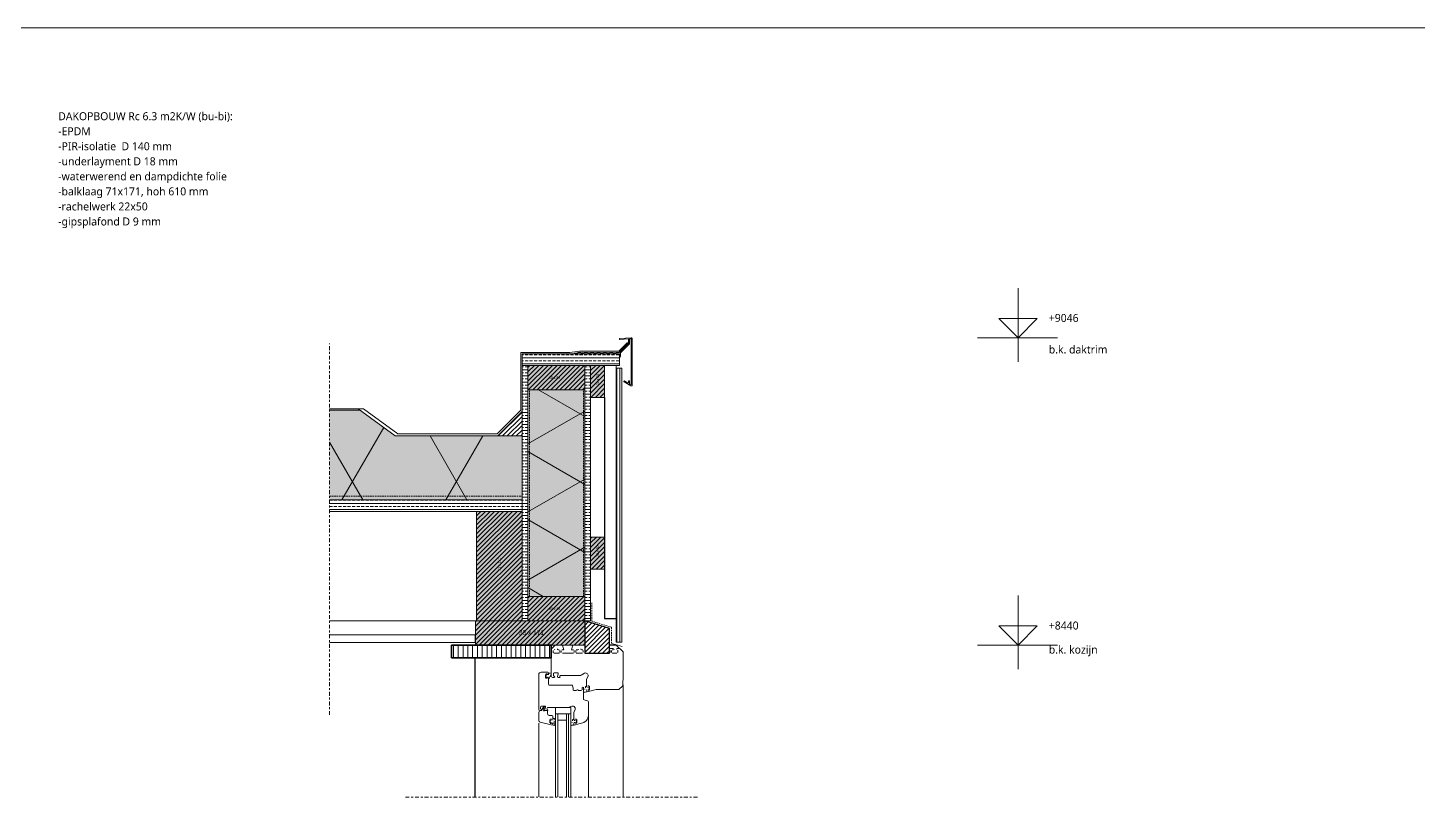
# Model space of a CAD drawing. Header units: millimetres. Extents: x 1813 to 34621, y -2347 to 13791.
# Drawn here: x 20665 to 22837, y 11898 to 13099 of the extents above; entities that cross this region are included whole.
import ezdxf

# ---------------------------------------------------------------- set-up
doc = ezdxf.new("R2010")
doc.units = ezdxf.units.MM
doc.linetypes.add('MV_center', pattern=[15, 6, -3, 3, -3])
doc.linetypes.add('MV_hidden', pattern=[3.75, 2.5, -1.25])
for name, color, linetype, lineweight in [('A-ANNO-NOTE', 131, 'Continuous', 18), ('A-DETL', 90, 'Continuous', 13), ('A-DETL-GENF', 92, 'Continuous', 18), ('A-DETL-MEDM', 33, 'Continuous', 18), ('A-DETL-THIN', 151, 'Continuous', 18), ('G-ANNO-TEXT', 231, 'Continuous', 13)]:
    doc.layers.add(name, color=color, linetype=linetype, lineweight=lineweight)
doc.styles.add('Segoe UI_1', font='segoeui.ttf', dxfattribs={"height": 4})
doc.styles.add('Segoe UI_3', font='segoeui.ttf', dxfattribs={"height": 12.5})
doc.styles.add('Segoe UI_B', font='segoeui.ttf', dxfattribs={"height": 12.5})
doc.styles.add('Swis721 Cn BT', font='swissc.ttf', dxfattribs={"height": 4})
doc.styles.add('Swis721 Cn BT_1', font='swissc.ttf', dxfattribs={"height": 7.5})
pattern_1 = [(0, (0, 0), (0, 9.476), []), (0, (0, 4.738), (0, 9.476), [4.738, -2.369])]
pattern_2 = [(45, (0, 0), (-3.5355339, 3.5355339), [])]

# ---------------------------------------------------------------- blocks, each defined once
blk = doc.blocks.new('42_isolatie - Type 1-5073893-Details Verbouwingen')
at = {"layer": 'A-DETL-GENF'}
blk.add_hatch(color=256, dxfattribs=at).paths.add_polyline_path([(338.3, 0.8), (338.3, 100.5), (140.3, 100.5), (85.1, 140.8), (37.3, 140.8), (37.3, 0.8), (300.2, 0.8)])
at = {"layer": 'A-DETL-GENF', "lineweight": 13}
h = blk.add_hatch(dxfattribs=at)
h.set_pattern_fill('FP_5', color=256, style=0, pattern_type=2)
h.set_pattern_definition([(60, (-857.8, 704), (-121.936, 70.4), []), (120, (-857.8, 704), (-121.936, -70.4), [])])
h.paths.add_polyline_path([(338.3, 0.8), (338.3, 100.5), (140.3, 100.5), (85.1, 140.8), (37.3, 140.8), (37.3, 0.8), (300.2, 0.8)])
at = {"layer": 'A-DETL-GENF'}
for p, q in [((85.1, 140.8), (37.3, 140.8)), ((85.1, 140.8), (37.3, 140.8)), ((37.3, 0.8), (338.3, 0.8)), ((37.3, 0.8), (338.3, 0.8))]:
    blk.add_line(p, q, dxfattribs=at)
blk = doc.blocks.new('NLRS_27_DI_DET_compri_daktrim_CA654A1 - Type 1-5073894-Details Verbouwingen')
at = {"layer": 'A-DETL-GENF', "lineweight": 13}
for p, q in [((-20, 48.5), (-20, -23.5)), ((-18.4, -23.4), (-18.4, 47.5)), ((-17.8, 49.8), (-7.4, 43.8)), ((-17.6, 47.9), (-15.9, 46.9)), ((-15.9, 46.9), (-15.9, 42.8)), ((-14.3, 42.8), (-14.3, 44.2)), ((-12.8, 45.1), (-8.2, 42.4)), ((-1.5, -1.5), (-1.5, 4.3)), ((-15.9, -16.3), (-15.9, -23.3)), ((-15.6, -15.6), (-1.5, -1.5)), ((0.3, -2), (-14.3, -16.6)), ((-14.3, -16.6), (-14.3, -23.2)), ((4.7, -2), (0.3, -2)), ((10, -1.6), (5, -1.6)), ((14.7, -2), (10.3, -2)), ((20, -1.6), (15, -1.6)), ((24.7, -2), (20.3, -2)), ((30, -1.6), (25, -1.6)), ((34.7, -2), (30.3, -2)), ((40, -1.6), (35, -1.6)), ((44.7, -2), (40.3, -2)), ((50, -1.6), (45, -1.6)), ((54.7, -2), (50.3, -2)), ((60, -1.6), (55, -1.6)), ((64.7, -2), (60.3, -2)), ((69.6, -1), (65, -1.6)), ((-15.9, -23.3), (-18.4, -23.4)), ((-18.4, -25), (-0.8, -24.1)), ((-14.3, -23.2), (-0.8, -22.5))]:
    blk.add_line(p, q, dxfattribs=at)
for centre, radius, start, end in [((-18.5, 48.5), 1.5, 60, 180), ((-17.9, 47.5), 0.5, 60, 180), ((-13.3, 44.2), 1, 60, 180), ((-7.8, 43.1), 0.8, 0, 60), ((-15.1, 42.8), 0.8, 180, 270), ((-15.1, 42.8), 0.8, 270, 0), ((-7.8, 43.1), 0.8, 240, 0), ((-0.7, 4.3), 0.75, 90, 180), ((-0.7, 4.3), 0.75, 360, 90), ((-14.9, -16.3), 1, 135, 180), ((4.7, -1.7), 0.3, 270, 19.4712), ((10.3, -1.7), 0.3, 160.5288, 270), ((14.7, -1.7), 0.3, 270, 19.4712), ((20.3, -1.7), 0.3, 160.5288, 270), ((24.7, -1.7), 0.3, 270, 19.4712), ((30.3, -1.7), 0.3, 160.5288, 270), ((34.7, -1.7), 0.3, 270, 19.4712), ((40.3, -1.7), 0.3, 160.5288, 270), ((44.7, -1.7), 0.3, 270, 19.4712), ((50.3, -1.7), 0.3, 160.5288, 270), ((54.7, -1.7), 0.3, 270, 19.4712), ((60.3, -1.7), 0.3, 160.5288, 270), ((64.7, -1.7), 0.3, 270, 19.0321), ((69.5, -0.5), 0.5, 277.5401, 90), ((-18.5, -23.5), 1.5, 180, 273), ((-0.8, -23.3), 0.8, 0, 93), ((-0.8, -23.3), 0.8, 273, 0)]:
    blk.add_arc(centre, radius, start, end, dxfattribs=at)
blk = doc.blocks.new('NLRS_00_DI_hout_rechthoekig1 - Vuren 22x50 2-V163-Details Verbouwingen')
at = {"layer": 'A-DETL-GENF', "lineweight": 13}
blk.add_hatch(color=256, dxfattribs=at).paths.add_polyline_path([(0, 0), (50, 0), (50, 22), (0, 22)])
at = {"layer": 'A-DETL-MEDM', "lineweight": 13}
h = blk.add_hatch(dxfattribs=at)
h.set_pattern_fill('FP_233', color=256, style=0, pattern_type=2)
h.set_pattern_definition([(315, (-12522.153, 21566.232), (3.5355339, 3.5355339), [])])
h.paths.add_polyline_path([(0, 0), (50, 0), (50, 22), (0, 22)])
at = {"layer": 'A-DETL-MEDM'}
for p, q in [((50, 22), (0, 22)), ((0, 22), (0, 0)), ((50, 22), (0, 22)), ((0, 0), (50, 0))]:
    blk.add_line(p, q, dxfattribs=at)
blk = doc.blocks.new('42_isolatie - Type 1-5100960-Details Verbouwingen')
at = {"layer": 'A-DETL-GENF'}
blk.add_hatch(color=256, dxfattribs=at).paths.add_polyline_path([(38.3, 0.8), (361.3, 0.8), (361.3, 89.8), (38.3, 89.8)])
at = {"layer": 'A-DETL-GENF', "lineweight": 13}
h = blk.add_hatch(dxfattribs=at)
h.set_pattern_fill('FP_167', color=256, style=0, pattern_type=2)
h.set_pattern_definition([(60, (-357.56, 184.11), (-79.674, 46), []), (120, (-357.56, 184.11), (-79.674, -46), [])])
h.paths.add_polyline_path([(38.3, 0.8), (361.3, 0.8), (361.3, 89.8), (38.3, 89.8)])
at = {"layer": 'A-DETL-GENF'}
for p, q in [((0.3, 89.8), (0.3, 0.8)), ((361.3, 89.8), (38.3, 89.8)), ((361.3, 89.8), (246.2, 89.8)), ((361.3, 0.8), (361.3, 89.8)), ((38.3, 0.8), (361.3, 0.8)), ((38.3, 0.8), (361.3, 0.8))]:
    blk.add_line(p, q, dxfattribs=at)
blk = doc.blocks.new('NLRS_00_DI_hout_rechthoekig1 - Vuren 71x171 2-V164-Details Verbouwingen')
at = {"layer": 'A-DETL-GENF', "lineweight": 13}
blk.add_hatch(color=256, dxfattribs=at).paths.add_polyline_path([(0, 0), (171, 0), (171, 71), (0, 71)])
at = {"layer": 'A-DETL-MEDM', "lineweight": 13}
h = blk.add_hatch(dxfattribs=at)
h.set_pattern_fill('FP_234', color=256, style=0, pattern_type=2)
h.set_pattern_definition([(315, (-12173.153, 21437.232), (3.5355339, 3.5355339), [])])
h.paths.add_polyline_path([(0, 0), (171, 0), (171, 71), (0, 71)])
at = {"layer": 'A-DETL-MEDM'}
for p, q in [((171, 71), (0, 71)), ((0, 71), (0, 0)), ((171, 71), (0, 71)), ((171, 0), (171, 71)), ((171, 0), (171, 71)), ((171, 0), (171, 71)), ((0, 0), (171, 0))]:
    blk.add_line(p, q, dxfattribs=at)
blk = doc.blocks.new('NLRS_00_DI_hout_rechthoekig1 - SLS 38x171-V165-Details Verbouwingen')
at = {"layer": 'A-DETL-GENF', "lineweight": 13}
blk.add_hatch(color=256, dxfattribs=at).paths.add_polyline_path([(0, 38), (0, 0), (171, 0), (171, 37.9), (52.3, 37.9), (52.3, 38)])
at = {"layer": 'A-DETL-MEDM', "lineweight": 13}
h = blk.add_hatch(dxfattribs=at)
h.set_pattern_fill('FP_235', color=256, style=0, pattern_type=2)
h.set_pattern_definition([(225, (21535.232, 12173.153), (3.5355339, -3.5355339), [])])
h.paths.add_polyline_path([(0, 38), (0, 0), (171, 0), (171, 37.9), (52.3, 37.9), (52.3, 38)])
at = {"layer": 'A-DETL-MEDM'}
for p, q in [((52.3, 38), (0, 38)), ((0, 38), (0, 0)), ((52.3, 38), (0, 38)), ((171, 0), (171, 37.9)), ((171, 0), (171, 37.9)), ((171, 0), (171, 37.9)), ((0, 0), (89, 0)), ((89, 0), (98, 0)), ((98, 0), (171, 0))]:
    blk.add_line(p, q, dxfattribs=at)
blk = doc.blocks.new('NLRS_00_DI_maskeer - Type 1-5073900-Details Verbouwingen')
at = {"layer": 'A-DETL-GENF', "linetype": 'MV_center'}
blk.add_line((-100, 0), (359, 0), dxfattribs=at)
blk = doc.blocks.new('NLRS_00_DI_hout_rechthoekig - SLS 38x89-V166-Details Verbouwingen')
at = {"layer": 'A-DETL-GENF', "lineweight": 13}
blk.add_hatch(color=256, dxfattribs=at).paths.add_polyline_path([(0, 38), (0, 0), (89, 0), (89, 38)])
at = {"layer": 'A-DETL-MEDM', "lineweight": 13}
h = blk.add_hatch(dxfattribs=at)
h.set_pattern_fill('FP_236', color=256, style=0, pattern_type=2)
h.set_pattern_definition([(225, (21535.232, 12572.153), (3.5355339, -3.5355339), [])])
h.paths.add_polyline_path([(0, 38), (0, 0), (89, 0), (89, 38)])
at = {"layer": 'A-DETL-MEDM'}
for p, q in [((89, 38), (0, 38)), ((0, 38), (0, 0)), ((89, 38), (0, 38)), ((89, 0), (89, 38)), ((89, 0), (89, 38)), ((89, 0), (89, 38))]:
    blk.add_line(p, q, dxfattribs=at)
blk = doc.blocks.new('NLRS_00_DI_hout_rechthoekig - SLS 38x89-V167-Details Verbouwingen')
at = {"layer": 'A-DETL-GENF', "lineweight": 13}
blk.add_hatch(color=256, dxfattribs=at).paths.add_polyline_path([(0, 38), (0, 0), (89, 0), (89, 38)])
at = {"layer": 'A-DETL-MEDM', "lineweight": 13}
h = blk.add_hatch(dxfattribs=at)
h.set_pattern_fill('FP_237', color=256, style=0, pattern_type=2)
h.set_pattern_definition([(225, (21535.232, 12211.153), (3.5355339, -3.5355339), [])])
h.paths.add_polyline_path([(0, 38), (0, 0), (89, 0), (89, 38)])
at = {"layer": 'A-DETL-MEDM'}
for p, q in [((89, 38), (0, 38)), ((0, 38), (0, 0)), ((89, 38), (0, 38)), ((89, 0), (89, 38)), ((89, 0), (89, 38)), ((89, 0), (89, 38)), ((0, 0), (89, 0))]:
    blk.add_line(p, q, dxfattribs=at)
blk = doc.blocks.new('00_maskeer1 - Type 1-5073889-Details Verbouwingen')
at = {"layer": 'A-DETL-GENF', "linetype": 'MV_center'}
blk.add_line((480, 0), (-100, 0), dxfattribs=at)
blk = doc.blocks.new('NLRS_00_DI_hout_rechthoekig1 - Vuren 22x50 2-V173-Details Verbouwingen')
at = {"layer": 'A-DETL-GENF', "lineweight": 13}
blk.add_hatch(color=256, dxfattribs=at).paths.add_polyline_path([(0, 0), (50, 0), (50, 22), (0, 22)])
at = {"layer": 'A-DETL-MEDM', "lineweight": 13}
h = blk.add_hatch(dxfattribs=at)
h.set_pattern_fill('FP_242', color=256, style=0, pattern_type=2)
h.set_pattern_definition([(315, (-12254.037, 21566.232), (3.5355339, 3.5355339), [])])
h.paths.add_polyline_path([(0, 0), (50, 0), (50, 22), (0, 22)])
at = {"layer": 'A-DETL-MEDM'}
for p, q in [((50, 22), (0, 22)), ((0, 22), (0, 0)), ((50, 22), (0, 22)), ((50, 0), (50, 22)), ((50, 0), (50, 22)), ((50, 0), (50, 22)), ((0, 0), (50, 0))]:
    blk.add_line(p, q, dxfattribs=at)

msp = doc.modelspace()

# ---------------------------------------------------------------- hatches: boundary and pattern name
at = {"layer": 'A-DETL-GENF', "lineweight": 13}
h = msp.add_hatch(dxfattribs=at)
h.set_pattern_fill('FP_11', color=250, style=0, pattern_type=2)
h.set_pattern_definition(pattern_1)
h.paths.add_polyline_path([(21589.2, 12572.2), (21589.2, 12590.2), (21437.2, 12590.2), (21437.2, 12572.2)])
h = msp.add_hatch(dxfattribs=at)
h.set_pattern_fill('FP_11', color=250, style=0, pattern_type=2)
h.set_pattern_definition(pattern_1)
h.paths.add_polyline_path([(21446.2, 12173.2), (21446.2, 12572.2), (21437.2, 12572.2), (21437.2, 12173.2)])
h = msp.add_hatch(dxfattribs=at)
h.set_pattern_fill('FP_11', color=250, style=0, pattern_type=2)
h.set_pattern_definition(pattern_1)
h.paths.add_polyline_path([(21535.2, 12173.2), (21544.2, 12173.2), (21544.2, 12572.2), (21535.2, 12572.2), (21535.2, 12254)])
h = msp.add_hatch(dxfattribs=at)
h.set_pattern_fill('FP_84', color=254, style=0, pattern_type=2)
h.set_pattern_definition([(90, (0, 0), (-5, 3e-16), [])])
h.paths.add_polyline_path([(21584.2, 12140), (21593.2, 12140), (21593.2, 12567.9), (21584.2, 12567.9), (21584.2, 12419.1)])
h = msp.add_hatch(dxfattribs=at)
h.set_pattern_fill('FP_12', color=250, style=0, pattern_type=2)
h.set_pattern_definition(pattern_2)
h.paths.add_polyline_path([(21437.2, 12461.9), (21437.2, 12500), (21399.1, 12461.9)])
h = msp.add_hatch(dxfattribs=at)
h.set_pattern_fill('FP_11', color=250, style=0, pattern_type=2)
h.set_pattern_definition(pattern_1)
h.paths.add_polyline_path([(21437.2, 12344.2), (21437.2, 12362.2), (21136.3, 12362.2), (21136.3, 12344.2), (21366.2, 12344.2)])
h = msp.add_hatch(dxfattribs=at)
h.set_pattern_fill('FP_12', color=250, style=0, pattern_type=2)
h.set_pattern_definition(pattern_2)
h.paths.add_polyline_path([(21573.5, 12122.9), (21573.5, 12161.4), (21535.2, 12173.2), (21535.2, 12122.9)])
h = msp.add_hatch(dxfattribs=at)
h.set_pattern_fill('FP_7', color=254, style=0, pattern_type=2)
h.set_pattern_definition([(90, (0, 0), (-7.5, 5e-16), [])])
h.paths.add_polyline_path([(21482.9, 12115.3), (21482.9, 12135.3), (21327.1, 12135.3), (21327.1, 12115.3)])

# ---------------------------------------------------------------- linework, layer by layer
at = {"layer": 'A-DETL', "lineweight": 18}
for p, q in [((16578.6, 13099.5), (25008.5, 13099.5)), ((22211.9, 12577.7), (22211.9, 12692.7)), ((22211.9, 12615.2), (22181.9, 12645.2)), ((22181.9, 12645.2), (22241.8, 12645.2)), ((22241.8, 12645.2), (22211.8, 12615.2)), ((21602.1, 12608.1), (21588.1, 12594.2)), ((22273.3, 12615.2), (22148.3, 12615.2)), ((21435.2, 12592.2), (21435.2, 12502.1)), ((21512, 12592.2), (21435.2, 12592.2)), ((21527.1, 12594.2), (21512, 12592.2)), ((21588.1, 12594.2), (21527.1, 12594.2)), ((21566.2, 12572.2), (21584.2, 12572.2)), ((21584.2, 12572.2), (21584.2, 12367.7)), ((21189.7, 12504.1), (21136.3, 12504.1)), ((21181.4, 12504.1), (21239.2, 12461.9)), ((21189.7, 12504.1), (21243.1, 12465.2)), ((21398.3, 12465.2), (21435.2, 12502.1)), ((21239.2, 12461.9), (21399.1, 12461.9)), ((21398.3, 12465.2), (21243.1, 12465.2)), ((22211.9, 12097.9), (22211.9, 12212.9)), ((22211.9, 12135.3), (22181.9, 12165.3)), ((22181.9, 12165.3), (22241.8, 12165.3)), ((22241.8, 12165.3), (22211.8, 12135.3)), ((21364.1, 12151.2), (21136.3, 12151.2)), ((21364.1, 12139.2), (21364.1, 12151.2)), ((21136.3, 12139.2), (21364.1, 12139.2)), ((21482.9, 12129.1), (21489, 12135.2)), ((21485.9, 12123.4), (21485.9, 12126.8)), ((21494.5, 12122.9), (21486.9, 12122.9)), ((21487.9, 12127.8), (21488.3, 12129.1)), ((21492.3, 12129.3), (21492.7, 12127.8)), ((21493.5, 12127.7), (21495.2, 12127.7)), ((21495.3, 12123.1), (21494.5, 12122.9)), ((21496, 12126.8), (21496, 12123.9)), ((21498.5, 12123.8), (21498.5, 12126.5)), ((21499.5, 12127.7), (21502.1, 12127.7)), ((21502.3, 12127.9), (21500.4, 12135.2)), ((21517.4, 12122.9), (21500.4, 12122.9)), ((21516.4, 12135.2), (21514.3, 12128.2)), ((21514.5, 12127.8), (21517.4, 12127.8)), ((21518.4, 12126.8), (21518.4, 12123.6)), ((21521, 12123.6), (21521, 12126.9)), ((21521.6, 12127.7), (21524.1, 12127.7)), ((21531.6, 12122.9), (21521.7, 12122.9)), ((21524.8, 12128), (21525.1, 12129.1)), ((21529.1, 12129.3), (21529.4, 12127.8)), ((21530.3, 12127.7), (21532.1, 12127.7)), ((21532.7, 12126.8), (21532.7, 12124)), ((21580.2, 12129.8), (21573.5, 12129.8)), ((21573.6, 12122.9), (21573.5, 12122.9)), ((21574.6, 12126.8), (21574.6, 12123.6)), ((21577.1, 12123.6), (21577.1, 12126.9)), ((21577.8, 12127.7), (21579.7, 12127.7)), ((21585, 12122.9), (21577.9, 12122.9)), ((21580.4, 12128), (21580.8, 12129.1)), ((21594.9, 12124.8), (21584.4, 12135.3)), ((21584.9, 12129.4), (21585.1, 12128.4)), ((21589.9, 12129.8), (21585.3, 12129.8)), ((21586.6, 12124.3), (21586, 12123.5)), ((21586.6, 12127.3), (21586.6, 12125.1)), ((21586.6, 12125.1), (21586.6, 12124.3)), ((21594.9, 12088.8), (21594.9, 12124.8)), ((22273.3, 12135.3), (22148.3, 12135.3)), ((22273.3, 12135.3), (22168.3, 12135.3)), ((22181.9, 12135.3), (22241.8, 12135.3)), ((21482.9, 12115.3), (21482.9, 12085.9)), ((21463.6, 12090.8), (21463.4, 12089.4)), ((21463.4, 12089.4), (21463.4, 12033.9)), ((21464.3, 12092), (21463.6, 12090.8)), ((21465.6, 12092.6), (21464.3, 12092)), ((21467, 12092.9), (21465.6, 12092.6)), ((21477.4, 12092.9), (21467, 12092.9)), ((21473.8, 12083.9), (21473.8, 12089.6)), ((21474.2, 12090.4), (21476.4, 12090.4)), ((21475.9, 12084.1), (21474.3, 12086.4)), ((21476.7, 12083.5), (21474.3, 12083.5)), ((21474.5, 12087.7), (21476, 12089.5)), ((21476.8, 12090.2), (21476.8, 12089.1)), ((21476.9, 12084.8), (21476.9, 12084)), ((21478.2, 12085.1), (21477.1, 12085.1)), ((21478.2, 12085.1), (21477.1, 12085.1)), ((21478.3, 12088.9), (21478.3, 12092.3)), ((21478.3, 12090.6), (21478.6, 12091.5)), ((21478.3, 12088.9), (21478.3, 12090.6)), ((21478.5, 12082.7), (21478.5, 12084.7)), ((21478.5, 12073.9), (21478.5, 12084.7)), ((21478.6, 12091.5), (21481.3, 12091.5)), ((21479.9, 12084.6), (21479.3, 12082.6)), ((21480.3, 12085.5), (21479.9, 12084.6)), ((21481.9, 12088.9), (21480.3, 12085.5)), ((21481.9, 12086.5), (21481.9, 12088.1)), ((21482, 12091.3), (21482.6, 12090.7)), ((21482.9, 12090), (21482.9, 12086.3)), ((21483.6, 12085.1), (21484.7, 12084.9)), ((21484.7, 12084.9), (21487.8, 12084.9)), ((21486.1, 12087.3), (21486.1, 12091.5)), ((21487.7, 12086.9), (21486.5, 12086.9)), ((21486.9, 12091.9), (21492.2, 12092)), ((21488.3, 12085.3), (21488, 12086.7)), ((21492.2, 12092), (21493.4, 12091.9)), ((21492.5, 12086.2), (21492.3, 12085.3)), ((21493.5, 12089.7), (21492.5, 12086.2)), ((21492.9, 12084.8), (21495.6, 12084.8)), ((21493.6, 12091.5), (21493.6, 12090.4)), ((21495.6, 12084.8), (21496.5, 12084.9)), ((21496.2, 12086.8), (21495.8, 12087.5)), ((21496.8, 12085.7), (21496.2, 12086.8)), ((21496.5, 12088), (21527.9, 12087.9)), ((21527.9, 12087.9), (21529.1, 12087.9)), ((21529.7, 12088.2), (21534.7, 12091.7)), ((21534.7, 12091.7), (21535.9, 12091.9)), ((21535.9, 12091.9), (21537.1, 12091.7)), ((21537.1, 12091.7), (21538.4, 12091.1)), ((21540.2, 12087.2), (21537.9, 12081.4)), ((21537.9, 12081.4), (21537.9, 12070.2)), ((21538.4, 12091.1), (21539.2, 12090.4)), ((21539.2, 12090.4), (21539.9, 12089.2)), ((21539.9, 12089.2), (21540.2, 12088.2)), ((21540.2, 12088.2), (21540.2, 12087.2)), ((21594.5, 12071.8), (21594.9, 12088.8)), ((21487.5, 12072.8), (21479.2, 12072.8)), ((21515, 12072.8), (21487.5, 12072.8)), ((21515.8, 12072.7), (21515, 12072.8)), ((21516.8, 12067.5), (21515.9, 12072.3)), ((21516.9, 12064.9), (21516.8, 12067.5)), ((21522.4, 12064.3), (21517.7, 12064.3)), ((21523.1, 12066.2), (21523.1, 12064.8)), ((21524.4, 12065.1), (21524.4, 12066.2)), ((21530.2, 12064.5), (21524.9, 12064.5)), ((21530.8, 12069.3), (21530.8, 12065.5)), ((21532.3, 12069.7), (21531.4, 12069.7)), ((21533, 12051.1), (21533, 12069.5)), ((21533, 12067), (21533, 12062.8)), ((21533, 12062.8), (21533.6, 12061.9)), ((21534.2, 12061.7), (21535.7, 12061.9)), ((21535.3, 12066.8), (21535, 12066)), ((21535.7, 12061.9), (21537.9, 12062.2)), ((21537.2, 12071.4), (21536.1, 12070.4)), ((21536.1, 12070.4), (21536.1, 12068.7)), ((21537.9, 12070.2), (21537.9, 12071.4)), ((21538.1, 12062.4), (21538.1, 12065.9)), ((21538.1, 12065.9), (21538.1, 12062.4)), ((21539.5, 12069.6), (21538.3, 12069.6)), ((21538.3, 12069.6), (21539.5, 12069.6)), ((21538.3, 12062.1), (21539.1, 12062.1)), ((21539.1, 12062.1), (21552.9, 12065.9)), ((21540, 12071.5), (21542.2, 12071.5)), ((21542.3, 12065.1), (21540.4, 12064.6)), ((21540.7, 12065.5), (21542.3, 12067.5)), ((21542.5, 12068.2), (21541, 12070.1)), ((21542.5, 12071.3), (21542.5, 12065.5)), ((21552.9, 12065.9), (21588.1, 12066.1)), ((21588.1, 12066.1), (21594.5, 12071.8)), ((21594.9, 12073.3), (21594.9, 11898.3)), ((21463.7, 12031.3), (21464.4, 12032)), ((21464.2, 12033.1), (21467.1, 12033.1)), ((21464.5, 12033.1), (21466.2, 12033.1)), ((21466.1, 12035.4), (21466.1, 12039.5)), ((21466.9, 12040.1), (21473.3, 12040.1)), ((21468, 12034.9), (21466.9, 12034.9)), ((21467.1, 12033.1), (21467.9, 12033.1)), ((21468, 12034.9), (21471, 12039.4)), ((21468.3, 12033.8), (21468, 12034.9)), ((21468.3, 12033.8), (21468, 12034.9)), ((21470.6, 12035.8), (21470.3, 12034.8)), ((21470.3, 12034.8), (21470.3, 12033.7)), ((21471.7, 12037.1), (21470.6, 12035.8)), ((21470.7, 12033.1), (21471.4, 12032.6)), ((21471.4, 12039.5), (21472.2, 12039.5)), ((21471.4, 12032.6), (21472.2, 12032.6)), ((21473.1, 12037.7), (21472.1, 12037.7)), ((21472.2, 12039.5), (21473.2, 12039.5)), ((21473.3, 12036.6), (21472.4, 12033.6)), ((21473, 12033.1), (21476.2, 12033.1)), ((21473, 12033.1), (21476.2, 12033.1)), ((21473.3, 12040.1), (21473.8, 12039.4)), ((21473.8, 12037.9), (21473.3, 12036.6)), ((21473.8, 12039.4), (21473.8, 12037.9)), ((21475.9, 12035.9), (21476.7, 12038)), ((21477.1, 12034.8), (21475.9, 12034.8)), ((21476.7, 12038), (21507.2, 12038)), ((21476.9, 12032.6), (21476.9, 12028.4)), ((21477.2, 12033.2), (21477.5, 12034)), ((21489.4, 12038), (21489.4, 12028)), ((21513.4, 12038), (21507.2, 12038)), ((21507.2, 12038), (21508.4, 12038)), ((21508.4, 12038), (21510.6, 12038.6)), ((21510.6, 12038.6), (21515.1, 12039.7)), ((21513.4, 12028), (21513.4, 12038)), ((21515.1, 12039.7), (21516.4, 12039.7)), ((21516.4, 12039.7), (21517.4, 12039.7)), ((21517.4, 12039.7), (21518.4, 12039.2)), ((21520.2, 12034.9), (21518.3, 12029.8)), ((21518.4, 12039.2), (21519.8, 12038)), ((21519.8, 12038), (21520.1, 12037.1)), ((21520.1, 12037.1), (21520.2, 12036.2)), ((21520.2, 12036.2), (21520.2, 12034.9)), ((21533.3, 12050.3), (21533, 12051.1)), ((21534.1, 12049.7), (21533.3, 12050.3)), ((21539.6, 12048.3), (21534.1, 12049.7)), ((21540.4, 12047.6), (21539.6, 12048.3)), ((21540.8, 12046.9), (21540.4, 12047.6)), ((21541, 12045.7), (21540.8, 12046.9)), ((21541, 12024.9), (21541, 12045.7)), ((21463.6, 12016.9), (21463.4, 12030.9)), ((21463.7, 12015.9), (21463.6, 12016.9)), ((21463.6, 12013.3), (21463.6, 11898.3)), ((21464.2, 12015.2), (21463.7, 12015.9)), ((21465.2, 12014.8), (21464.2, 12015.2)), ((21484.8, 12010.1), (21465.2, 12014.8)), ((21476.9, 12028.4), (21477.2, 12027.5)), ((21477.2, 12027.5), (21477.5, 12026.5)), ((21477.5, 12026.5), (21478.4, 12025.7)), ((21478.4, 12025.7), (21479.3, 12025.3)), ((21479.3, 12025.3), (21480.2, 12025.1)), ((21480.2, 12025.1), (21484.6, 12025.1)), ((21480.5, 12018.9), (21480.5, 12013.8)), ((21483.2, 12019.6), (21481, 12019.6)), ((21481.7, 12014.7), (21481.2, 12015.5)), ((21481.2, 12013.1), (21482.9, 12012.7)), ((21481.7, 12017.6), (21482.4, 12018.3)), ((21482.8, 12013.6), (21481.7, 12014.7)), ((21482.4, 12018.3), (21483.2, 12018.9)), ((21483.9, 12013.9), (21483.9, 12013.1)), ((21483.9, 12013.1), (21483.9, 12013.9)), ((21485.5, 12024.1), (21485.5, 12020.1)), ((21485.5, 12018.3), (21485.5, 12020.1)), ((21485.5, 12020.1), (21485.5, 12018.3)), ((21485.5, 12010.9), (21485.5, 12013.7)), ((21485.5, 12013.7), (21485.5, 12010.9)), ((21486.4, 12020.8), (21487.3, 12020.8)), ((21487.6, 12009.6), (21486.5, 12009.9)), ((21487.3, 12020.8), (21487.9, 12020.2)), ((21487.4, 12016.1), (21487.5, 12014.6)), ((21487.5, 12014.6), (21487.5, 12012.1)), ((21488.4, 12016.2), (21487.7, 12016.7)), ((21487.9, 12020.2), (21488.8, 12019.3)), ((21488, 12011.6), (21488.6, 12010.9)), ((21488.6, 12010.9), (21489.2, 12010.2)), ((21488.8, 12019.3), (21489.2, 12018)), ((21489.2, 12018), (21489.4, 12017.1)), ((21489.4, 12028), (21489.4, 11898.3)), ((21489.4, 12028), (21513.4, 12028)), ((21489.4, 12010.1), (21489.4, 12009)), ((21492.9, 12028), (21492.9, 11898.3)), ((21492.9, 12018), (21506.4, 12018)), ((21506.4, 12028), (21506.4, 11898.3)), ((21509.9, 12018), (21509.9, 12028)), ((21509.9, 12028), (21509.9, 11898.3)), ((21513.4, 12028), (21513.4, 11898.3)), ((21513.4, 12015.1), (21513.4, 12010.9)), ((21513.4, 12010.9), (21513.7, 12010.1)), ((21514.3, 12009.9), (21515.7, 12010)), ((21515.4, 12015), (21515.1, 12014.2)), ((21515.7, 12010), (21518, 12010.3)), ((21517.3, 12019.6), (21516.1, 12018.6)), ((21516.1, 12018.6), (21516.1, 12016.9)), ((21518, 12018.3), (21518, 12019.6)), ((21518.2, 12010.5), (21518.1, 12014.1)), ((21518.3, 12029.8), (21518.3, 12018.5)), ((21518.3, 12014), (21518.3, 12010.4)), ((21519.5, 12017.7), (21518.4, 12017.7)), ((21518.7, 12017.8), (21519.5, 12017.8)), ((21519.5, 12014.3), (21518.7, 12014.4)), ((21519.2, 12010.2), (21525.7, 12012.1)), ((21520.1, 12019.4), (21522.3, 12019.4)), ((21522.4, 12013.2), (21520.6, 12012.5)), ((21520.8, 12013.7), (21522.4, 12015.7)), ((21522.6, 12016.4), (21521.1, 12018.3)), ((21522.6, 12019), (21522.6, 12013.7)), ((21525.7, 12012.1), (21532.2, 12013.9)), ((21532.2, 12013.9), (21533.6, 12014.4)), ((21533.6, 12014.4), (21535.6, 12015.8)), ((21535.6, 12015.8), (21536.7, 12016.7)), ((21536.7, 12016.7), (21537.7, 12017.7)), ((21537.7, 12017.7), (21538.7, 12019.2)), ((21538.7, 12019.2), (21539.7, 12021.3)), ((21539.7, 12021.3), (21540.6, 12023.7)), ((21540.6, 12023.7), (21541, 12024.9)), ((21541, 12024.9), (21541, 11898.3))]:
    msp.add_line(p, q, dxfattribs=at)
at = {"layer": 'A-DETL'}
for p, q in [((21437.2, 12590.2), (21437.2, 12572.2)), ((21589.2, 12590.2), (21437.2, 12590.2)), ((21589.2, 12572.2), (21589.2, 12590.2)), ((21437.2, 12572.2), (21589.2, 12572.2)), ((21136.3, 12344.2), (21366.2, 12344.2))]:
    msp.add_line(p, q, dxfattribs=at)
at = {"layer": 'A-DETL', "linetype": 'MV_hidden', "lineweight": 18}
for p, q in [((21448.7, 12211.2), (21448.7, 12533.2)), ((21533.2, 12211.2), (21533.2, 12533.2)), ((21136.3, 12367.7), (21437.2, 12367.7)), ((21546.2, 12172.6), (21546.2, 12201.2)), ((21364.2, 12173.2), (21334.4, 12173.2)), ((21546.2, 12172.6), (21577.1, 12163.1)), ((21577.1, 12163.1), (21577.1, 12138.1)), ((21577.1, 12138.1), (21593.4, 12133))]:
    msp.add_line(p, q, dxfattribs=at)
at = {"layer": 'A-DETL', "lineweight": 25}
for p, q in [((21566.2, 12522.2), (21566.2, 12176.8)), ((21573.5, 12161.4), (21535.2, 12173.2)), ((21535.2, 12173.2), (21535.2, 12122.9)), ((21566.2, 12176.8), (21584.2, 12176.8)), ((21573.5, 12122.9), (21573.5, 12161.4)), ((21535.2, 12122.9), (21573.5, 12122.9)), ((21584.4, 12135.3), (21573.5, 12135.3)), ((21364.1, 11897.7), (21364.1, 12115.3))]:
    msp.add_line(p, q, dxfattribs=at)
at = {"layer": 'A-DETL', "lineweight": 35}
for p, q in [((21482.9, 12135.3), (21327.1, 12135.3)), ((21327.1, 12135.3), (21327.1, 12115.3)), ((21482.9, 12115.3), (21482.9, 12135.3)), ((21327.1, 12115.3), (21482.9, 12115.3))]:
    msp.add_line(p, q, dxfattribs=at)
at = {"layer": 'A-DETL-THIN'}
for p, q in [((21437.2, 12572.2), (21437.2, 12173.2)), ((21446.2, 12211.2), (21446.2, 12572.2)), ((21535.2, 12572.2), (21535.2, 12173.2)), ((21544.2, 12304), (21544.2, 12572.2)), ((21593.2, 12567.9), (21584.2, 12567.9)), ((21584.2, 12567.9), (21584.2, 12140)), ((21593.2, 12140), (21593.2, 12567.9)), ((21437.2, 12500), (21399.1, 12461.9)), ((21399.1, 12461.9), (21437.2, 12461.9)), ((21544.2, 12173.2), (21544.2, 12254)), ((21136.3, 12173.2), (21364.1, 12173.2)), ((21437.2, 12173.2), (21446.2, 12173.2)), ((21535.2, 12173.2), (21544.2, 12173.2)), ((21584.2, 12140), (21593.2, 12140))]:
    msp.add_line(p, q, dxfattribs=at)

# ---------------------------------------------------------------- block references
at = {"layer": 'A-DETL-GENF', "linetype": 'MV_center'}
for name, p, rotation in [('00_maskeer1 - Type 1-5073889-Details Verbouwingen', (21136.3, 12506.2), 269.9999999999999), ('NLRS_00_DI_maskeer - Type 1-5073900-Details Verbouwingen', (21611, 11897.7), 180)]:
    msp.add_blockref(name, p, dxfattribs=dict(at, rotation=rotation))
at = {"layer": 'A-DETL-GENF', "lineweight": 13, "rotation": 180}
msp.add_blockref('NLRS_27_DI_DET_compri_daktrim_CA654A1 - Type 1-5073894-Details Verbouwingen', (21589.2, 12590.2), dxfattribs=at)
at = {"layer": 'A-DETL-GENF', "rotation": 89.99999999999925}
msp.add_blockref('42_isolatie - Type 1-5100960-Details Verbouwingen', (21536, 12172.9), dxfattribs=at)
at = {"layer": 'A-DETL-GENF'}
msp.add_blockref('42_isolatie - Type 1-5073893-Details Verbouwingen', (21099, 12361.4), dxfattribs=at)
at = {"layer": 'A-DETL-MEDM', "lineweight": 13}
for name, p, rotation in [('NLRS_00_DI_hout_rechthoekig - SLS 38x89-V166-Details Verbouwingen', (21535.2, 12572.2), 180), ('NLRS_00_DI_hout_rechthoekig1 - Vuren 22x50 2-V163-Details Verbouwingen', (21566.2, 12522.2), 89.99999999999876), ('NLRS_00_DI_hout_rechthoekig1 - Vuren 71x171 2-V164-Details Verbouwingen', (21437.2, 12173.2), 89.99999999999898), ('NLRS_00_DI_hout_rechthoekig1 - Vuren 22x50 2-V173-Details Verbouwingen', (21566.2, 12254), 89.99999999999876), ('NLRS_00_DI_hout_rechthoekig - SLS 38x89-V167-Details Verbouwingen', (21535.2, 12211.2), 180), ('NLRS_00_DI_hout_rechthoekig1 - SLS 38x171-V165-Details Verbouwingen', (21535.2, 12173.2), 180)]:
    msp.add_blockref(name, p, dxfattribs=dict(at, rotation=rotation))

# ---------------------------------------------------------------- texts
at = {"layer": 'A-ANNO-NOTE', "lineweight": 13, "attachment_point": 1}
for s, insert, char_height, width, style in [('38 x 89', (21479.2, 12555.1), 4, 23.65, 'Segoe UI_1'), ('38 x 89', (21479.2, 12194.1), 4, 23.65, 'Segoe UI_1'), ('38 x 171', (21432.1, 12158.6), 7.5, 38.481, 'Swis721 Cn BT_1')]:
    msp.add_mtext(s, dxfattribs=dict(at, insert=insert, char_height=char_height, width=width, style=style))
at = {"layer": 'A-ANNO-NOTE', "lineweight": 13, "char_height": 4, "attachment_point": 1, "rotation": 90, "style": 'Swis721 Cn BT'}
for s, insert, width in [('22 x 50', (21553.4, 12541), 18.439), ('22 x 50', (21553.4, 12272.9), 18.439), ('71 x 171', (21399.9, 12251.2), 21.646)]:
    msp.add_mtext(s, dxfattribs=dict(at, insert=insert, width=width))
at = {"layer": 'G-ANNO-TEXT', "color": 7, "char_height": 12.5, "attachment_point": 1}
for s, insert, width, style in [('DAKOPBOUW Rc 6.3 m2K/W (bu-bi):', (20712.7, 12967.6), 368.375, 'Segoe UI_B'), ('-EPDM', (20712.7, 12944.1), 65.338, 'Segoe UI_3'), ('-PIR-isolatie  D 140 mm', (20712.7, 12920.7), 224.072, 'Segoe UI_3'), ('-underlayment D 18 mm', (20712.7, 12897.2), 231.688, 'Segoe UI_3'), ('-waterwerend en dampdichte folie', (20712.7, 12873.7), 323.481, 'Segoe UI_3'), ('-balklaag 71x171, hoh 610 mm', (20712.7, 12850.2), 291.013, 'Segoe UI_3'), ('-rachelwerk 22x50', (20712.7, 12826.7), 170.759, 'Segoe UI_3'), ('-gipsplafond D 9 mm', (20712.7, 12803.2), 200.823, 'Segoe UI_3'), ('+9046', (22259.9, 12652.5), 60.928, 'Segoe UI_3'), ('b.k. daktrim', (22259.9, 12603.3), 109.43, 'Segoe UI_3'), ('+8440', (22259.9, 12172.1), 60.928, 'Segoe UI_3'), ('b.k. kozijn ', (22259.9, 12134.5), 98.608, 'Segoe UI_3')]:
    msp.add_mtext(s, dxfattribs=dict(at, insert=insert, width=width, style=style))

doc.saveas('drawing.dxf')
